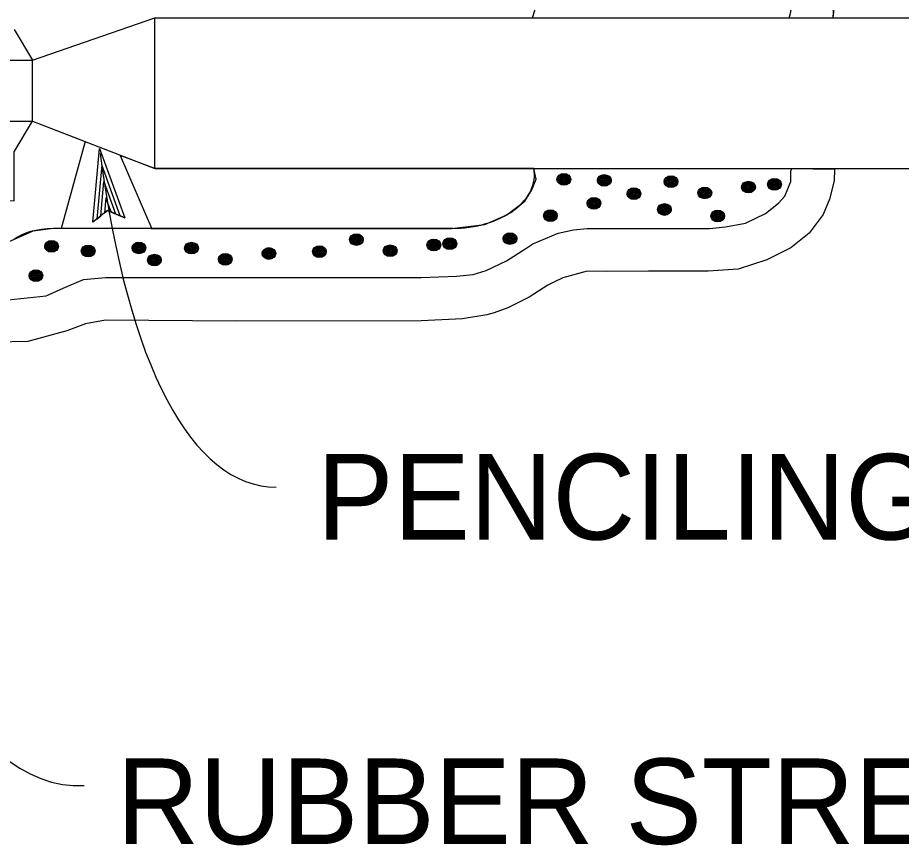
# Model space of a CAD drawing. Extents: x -893 to 867, y -474 to 712.
# Drawn here: x 201.8 to 274, y 165.1 to 232.7 of the extents above; entities that cross this region are included whole.
import ezdxf

# ---------------------------------------------------------------- set-up
doc = ezdxf.new("R2010")
doc.units = 0
for name, color, linetype in [('56 Stage 3 Anno', 7, 'Continuous'), ('57 Undefined', 7, 'Continuous'), ('59 Sndwall Anno', 7, 'Continuous'), ('60 Nongeo Data', 7, 'Continuous')]:
    doc.layers.add(name, color=color, linetype=linetype)

msp = doc.modelspace()

# ---------------------------------------------------------------- linework, layer by layer
at = {"layer": '56 Stage 3 Anno'}
msp.add_lwpolyline([(207.912, 216.033), (208.461, 222.059), (210.518, 216.371), (210.145, 216.534), (208.64, 220.702), (208.232, 216.285), (208.551, 216.536), (208.808, 219.362), (209.772, 216.697), (209.399, 216.861), (208.982, 218.014), (208.87, 216.788), (209.118, 216.984), (210.518, 216.371), (209.118, 216.984)], close=True, dxfattribs=at)
for centre, major_axis, ratio, start_param, end_param in [((234.289, 276.699), (-12.398, -82.259), 0.291204, 5.488544, 6.325124), ((208.353, 259.126), (-1.801, -89.158), 0.300761, 5.259428, 6.307728)]:
    msp.add_ellipse(centre, major_axis=major_axis, ratio=ratio, start_param=start_param, end_param=end_param, dxfattribs=at)
at = {"layer": '59 Sndwall Anno'}
for centre, major_axis in [((246.417, 219.525), (-0.564, 0)), ((246.417, 219.525), (-0.497, 0)), ((246.417, 219.525), (-0.429, 0)), ((246.417, 219.525), (-0.361, 0)), ((246.417, 219.525), (-0.294, 0)), ((246.417, 219.525), (-0.226, 0)), ((246.417, 219.525), (-0.158, 0)), ((249.721, 219.44), (-0.564, 0)), ((249.721, 219.44), (-0.497, 0)), ((249.721, 219.44), (-0.429, 0)), ((249.721, 219.44), (-0.361, 0)), ((249.721, 219.44), (-0.294, 0)), ((249.721, 219.44), (-0.226, 0)), ((255.173, 219.336), (-0.564, 0)), ((255.173, 219.336), (-0.497, 0)), ((255.173, 219.336), (-0.429, 0)), ((255.173, 219.336), (-0.361, 0)), ((263.633, 219.124), (-0.564, 0)), ((246.417, 219.525), (-0.0677, 0)), ((249.721, 219.44), (-0.158, 0)), ((249.721, 219.44), (-0.0677, 0)), ((255.173, 219.336), (-0.294, 0)), ((255.173, 219.336), (-0.226, 0)), ((255.173, 219.336), (-0.158, 0)), ((255.173, 219.336), (-0.0677, 0)), ((257.934, 218.42), (-0.564, 0)), ((261.503, 218.893), (-0.564, 0)), ((261.503, 218.893), (-0.497, 0)), ((261.503, 218.893), (-0.429, 0)), ((261.503, 218.893), (-0.361, 0)), ((261.503, 218.893), (-0.294, 0)), ((261.503, 218.893), (-0.226, 0)), ((261.503, 218.893), (-0.158, 0)), ((261.503, 218.893), (-0.0677, 0)), ((263.633, 219.124), (-0.497, 0)), ((263.633, 219.124), (-0.429, 0)), ((263.633, 219.124), (-0.361, 0)), ((263.633, 219.124), (-0.294, 0)), ((263.633, 219.124), (-0.226, 0)), ((263.633, 219.124), (-0.158, 0)), ((263.633, 219.124), (-0.0677, 0)), ((252.143, 218.353), (-0.564, 0)), ((252.143, 218.353), (-0.497, 0)), ((252.143, 218.353), (-0.429, 0)), ((252.143, 218.353), (-0.361, 0)), ((252.143, 218.353), (-0.294, 0)), ((252.143, 218.353), (-0.226, 0)), ((252.143, 218.353), (-0.158, 0)), ((252.143, 218.353), (-0.0677, 0)), ((257.934, 218.42), (-0.497, 0)), ((257.934, 218.42), (-0.429, 0)), ((257.934, 218.42), (-0.361, 0)), ((257.934, 218.42), (-0.294, 0)), ((257.934, 218.42), (-0.226, 0)), ((257.934, 218.42), (-0.158, 0)), ((257.934, 218.42), (-0.0677, 0)), ((248.874, 217.574), (-0.564, 0)), ((248.874, 217.574), (-0.497, 0)), ((248.874, 217.574), (-0.429, 0)), ((248.874, 217.574), (-0.361, 0)), ((248.874, 217.574), (-0.294, 0)), ((248.874, 217.574), (-0.226, 0)), ((248.874, 217.574), (-0.158, 0)), ((248.874, 217.574), (-0.0677, 0)), ((254.636, 217.066), (-0.564, 0)), ((254.636, 217.066), (-0.497, 0)), ((245.315, 216.557), (-0.564, 0)), ((245.315, 216.557), (-0.497, 0)), ((245.315, 216.557), (-0.429, 0)), ((245.315, 216.557), (-0.361, 0)), ((245.315, 216.557), (-0.294, 0)), ((245.315, 216.557), (-0.226, 0)), ((254.636, 217.066), (-0.429, 0)), ((254.636, 217.066), (-0.361, 0)), ((254.636, 217.066), (-0.294, 0)), ((254.636, 217.066), (-0.226, 0)), ((254.636, 217.066), (-0.158, 0)), ((254.636, 217.066), (-0.0677, 0)), ((258.993, 216.53), (-0.564, 0)), ((258.993, 216.53), (-0.497, 0)), ((258.993, 216.53), (-0.429, 0)), ((258.993, 216.53), (-0.361, 0)), ((258.993, 216.53), (-0.294, 0)), ((258.993, 216.53), (-0.226, 0)), ((245.315, 216.557), (-0.158, 0)), ((245.315, 216.557), (-0.0677, 0)), ((258.993, 216.53), (-0.158, 0)), ((258.993, 216.53), (-0.0677, 0)), ((229.457, 214.606), (-0.564, 0)), ((229.457, 214.606), (-0.497, 0)), ((229.457, 214.606), (-0.429, 0)), ((229.457, 214.606), (-0.361, 0)), ((229.457, 214.606), (-0.294, 0)), ((229.457, 214.606), (-0.226, 0)), ((229.457, 214.606), (-0.158, 0)), ((229.457, 214.606), (-0.0677, 0)), ((235.787, 214.163), (-0.564, 0)), ((235.787, 214.163), (-0.497, 0)), ((237.096, 214.267), (-0.564, 0)), ((237.096, 214.267), (-0.497, 0)), ((237.096, 214.267), (-0.429, 0)), ((237.096, 214.267), (-0.361, 0)), ((242.011, 214.691), (-0.564, 0)), ((242.011, 214.691), (-0.497, 0)), ((242.011, 214.691), (-0.429, 0)), ((242.011, 214.691), (-0.361, 0)), ((242.011, 214.691), (-0.294, 0)), ((242.011, 214.691), (-0.226, 0)), ((242.011, 214.691), (-0.158, 0)), ((242.011, 214.691), (-0.0677, 0)), ((204.537, 214.049), (-0.564, 0)), ((204.537, 214.049), (-0.497, 0)), ((204.537, 214.049), (-0.429, 0)), ((204.537, 214.049), (-0.361, 0)), ((204.537, 214.049), (-0.294, 0)), ((204.537, 214.049), (-0.226, 0)), ((204.537, 214.049), (-0.158, 0)), ((204.537, 214.049), (-0.0677, 0)), ((207.525, 213.673), (-0.564, 0)), ((207.525, 213.673), (-0.497, 0)), ((207.525, 213.673), (-0.429, 0)), ((207.525, 213.673), (-0.361, 0)), ((207.525, 213.673), (-0.294, 0)), ((207.525, 213.673), (-0.226, 0)), ((211.676, 213.928), (-0.564, 0)), ((211.676, 213.928), (-0.497, 0)), ((211.676, 213.928), (-0.429, 0)), ((211.676, 213.928), (-0.361, 0)), ((211.676, 213.928), (-0.294, 0)), ((211.676, 213.928), (-0.226, 0)), ((211.676, 213.928), (-0.158, 0)), ((211.676, 213.928), (-0.0677, 0)), ((215.973, 213.91), (-0.564, 0)), ((215.973, 213.91), (-0.497, 0)), ((215.973, 213.91), (-0.429, 0)), ((215.973, 213.91), (-0.361, 0)), ((215.973, 213.91), (-0.294, 0)), ((215.973, 213.91), (-0.226, 0)), ((215.973, 213.91), (-0.158, 0)), ((215.973, 213.91), (-0.0677, 0)), ((222.304, 213.467), (-0.564, 0)), ((222.304, 213.467), (-0.497, 0)), ((222.304, 213.467), (-0.429, 0)), ((226.427, 213.623), (-0.564, 0)), ((226.427, 213.623), (-0.497, 0)), ((226.427, 213.623), (-0.429, 0)), ((226.427, 213.623), (-0.361, 0)), ((226.427, 213.623), (-0.294, 0)), ((232.218, 213.69), (-0.564, 0)), ((232.218, 213.69), (-0.497, 0)), ((232.218, 213.69), (-0.429, 0)), ((232.218, 213.69), (-0.361, 0)), ((232.218, 213.69), (-0.294, 0)), ((232.218, 213.69), (-0.226, 0)), ((232.218, 213.69), (-0.158, 0)), ((235.787, 214.163), (-0.429, 0)), ((235.787, 214.163), (-0.361, 0)), ((235.787, 214.163), (-0.294, 0)), ((235.787, 214.163), (-0.226, 0)), ((235.787, 214.163), (-0.158, 0)), ((235.787, 214.163), (-0.0677, 0)), ((237.096, 214.267), (-0.294, 0)), ((237.096, 214.267), (-0.226, 0)), ((237.096, 214.267), (-0.158, 0)), ((237.096, 214.267), (-0.0677, 0)), ((207.525, 213.673), (-0.158, 0)), ((207.525, 213.673), (-0.0677, 0)), ((212.944, 212.927), (-0.564, 0)), ((212.944, 212.927), (-0.497, 0)), ((212.944, 212.927), (-0.429, 0)), ((212.944, 212.927), (-0.361, 0)), ((212.944, 212.927), (-0.294, 0)), ((212.944, 212.927), (-0.226, 0)), ((218.734, 212.995), (-0.564, 0)), ((218.734, 212.995), (-0.497, 0)), ((218.734, 212.995), (-0.429, 0)), ((218.734, 212.995), (-0.361, 0)), ((218.734, 212.995), (-0.294, 0)), ((218.734, 212.995), (-0.226, 0)), ((218.734, 212.995), (-0.158, 0)), ((222.304, 213.467), (-0.361, 0)), ((222.304, 213.467), (-0.294, 0)), ((222.304, 213.467), (-0.226, 0)), ((222.304, 213.467), (-0.158, 0)), ((222.304, 213.467), (-0.0677, 0)), ((226.427, 213.623), (-0.226, 0)), ((226.427, 213.623), (-0.158, 0)), ((226.427, 213.623), (-0.0677, 0)), ((232.218, 213.69), (-0.0677, 0)), ((212.944, 212.927), (-0.158, 0)), ((212.944, 212.927), (-0.0677, 0)), ((218.734, 212.995), (-0.0677, 0)), ((203.26, 211.658), (-0.564, 0)), ((203.26, 211.658), (-0.497, 0)), ((203.26, 211.658), (-0.429, 0)), ((203.26, 211.658), (-0.361, 0)), ((203.26, 211.658), (-0.294, 0)), ((203.26, 211.658), (-0.226, 0)), ((203.26, 211.658), (-0.158, 0)), ((203.26, 211.658), (-0.0677, 0))]:
    msp.add_ellipse(centre, major_axis=major_axis, ratio=0.85, dxfattribs=at)
at = {"layer": '60 Nongeo Data'}
for p, q in [((202.969, 229.272), (212.969, 232.745)), ((212.969, 220.421), (212.969, 232.745)), ((212.969, 232.745), (303.874, 232.745)), ((177.969, 229.272), (202.969, 229.272)), ((202.969, 224.272), (202.969, 229.272)), ((177.969, 224.272), (202.969, 224.272)), ((202.969, 224.272), (212.969, 220.421)), ((212.969, 220.421), (303.469, 220.421)), ((237.333, 215.519), (204.703, 215.519))]:
    msp.add_line(p, q, dxfattribs=at)
for points in [[(201.469, 231.772), (202.969, 229.272), (212.969, 232.745), (243.86, 232.745), (244.028, 233.32), (244.048, 233.958), (243.765, 234.9), (243.097, 235.893), (242.57, 236.38), (241.934, 236.813), (240.94, 237.322), (240.009, 237.636), (238.774, 237.94), (237.259, 238.027), (204.72, 238.026), (203.035, 238.243), (201.488, 238.923)], [(264.835, 232.745), (268.423, 232.745), (268.508, 234.134)], [(200.977, 209.692), (204.1, 210.004), (205.477, 210.622), (207.137, 211.329), (208.941, 211.519), (221.843, 211.519), (234.745, 211.519), (237.64, 211.612), (239.007, 211.757), (240.074, 212.068), (241.725, 212.871), (243.297, 213.875), (243.875, 214.254), (245.942, 215.143), (247.209, 215.41), (248.318, 215.519), (258.324, 215.523), (259.631, 215.638), (261.264, 215.951), (262.905, 216.735), (263.974, 217.585), (264.478, 218.141), (264.982, 219.341), (264.964, 220.193), (265.049, 220.41), (268.532, 220.373), (268.508, 219.411), (268.143, 217.915), (267.605, 216.664), (266.475, 215.131), (264.982, 213.934), (263.001, 212.943), (260.673, 212.195), (258.222, 212.023), (253.321, 212.021), (249.921, 212.002), (248.318, 212.019), (246.331, 211.479), (245.608, 211.123), (245.108, 210.867), (243.584, 209.895), (241.847, 209.013), (240.713, 208.606), (240.107, 208.451), (238.124, 208.129), (234.756, 207.968), (219.591, 207.947), (208.941, 208.019), (207.32, 207.716), (205.775, 207.143), (202.603, 206.268), (199.966, 206.225)]]:
    msp.add_lwpolyline(points, dxfattribs=at)
for points in [[(207.286, 222.617), (205.313, 215.524), (204.703, 215.517), (203.017, 215.302), (201.47, 214.622), (200.094, 214.004), (198.596, 213.768), (169.051, 213.811), (167.449, 217.807), (201.469, 217.772), (201.469, 221.772), (202.969, 224.272)], [(210.144, 221.49), (212.72, 215.489), (237.242, 215.518), (239.95, 215.841), (241.747, 216.631), (243.23, 217.757), (243.777, 218.623), (244.141, 219.535), (243.948, 220.421), (212.969, 220.421)]]:
    msp.add_lwpolyline(points, close=True, dxfattribs=at)
for centre, major_axis, ratio, start_param, end_param in [((258.277, 233.723), (-10.218, 0.111), 0.763197, 3.030139, 4.726076), ((258.277, 233.723), (-6.718, 0.073), 0.63984, 2.929148, 4.726076), ((237.287, 219.817), (-6.718, -0.073), 0.63984, 1.55711, 3.265364), ((204.537, 214.049), (-3.496, -0.178), 0.417374, 4.64375, 5.760958)]:
    msp.add_ellipse(centre, major_axis=major_axis, ratio=ratio, start_param=start_param, end_param=end_param, dxfattribs=at)

# ---------------------------------------------------------------- texts
at = {"layer": '57 Undefined'}
for s, p in [('PENCILING - 1/4" Min', (226.242, 190.082)), ('RUBBER STRETCHABLE TAPE', (209.843, 165.189))]:
    msp.add_text(s, height=7.00001, dxfattribs=at).set_placement(p)

doc.saveas('drawing.dxf')
